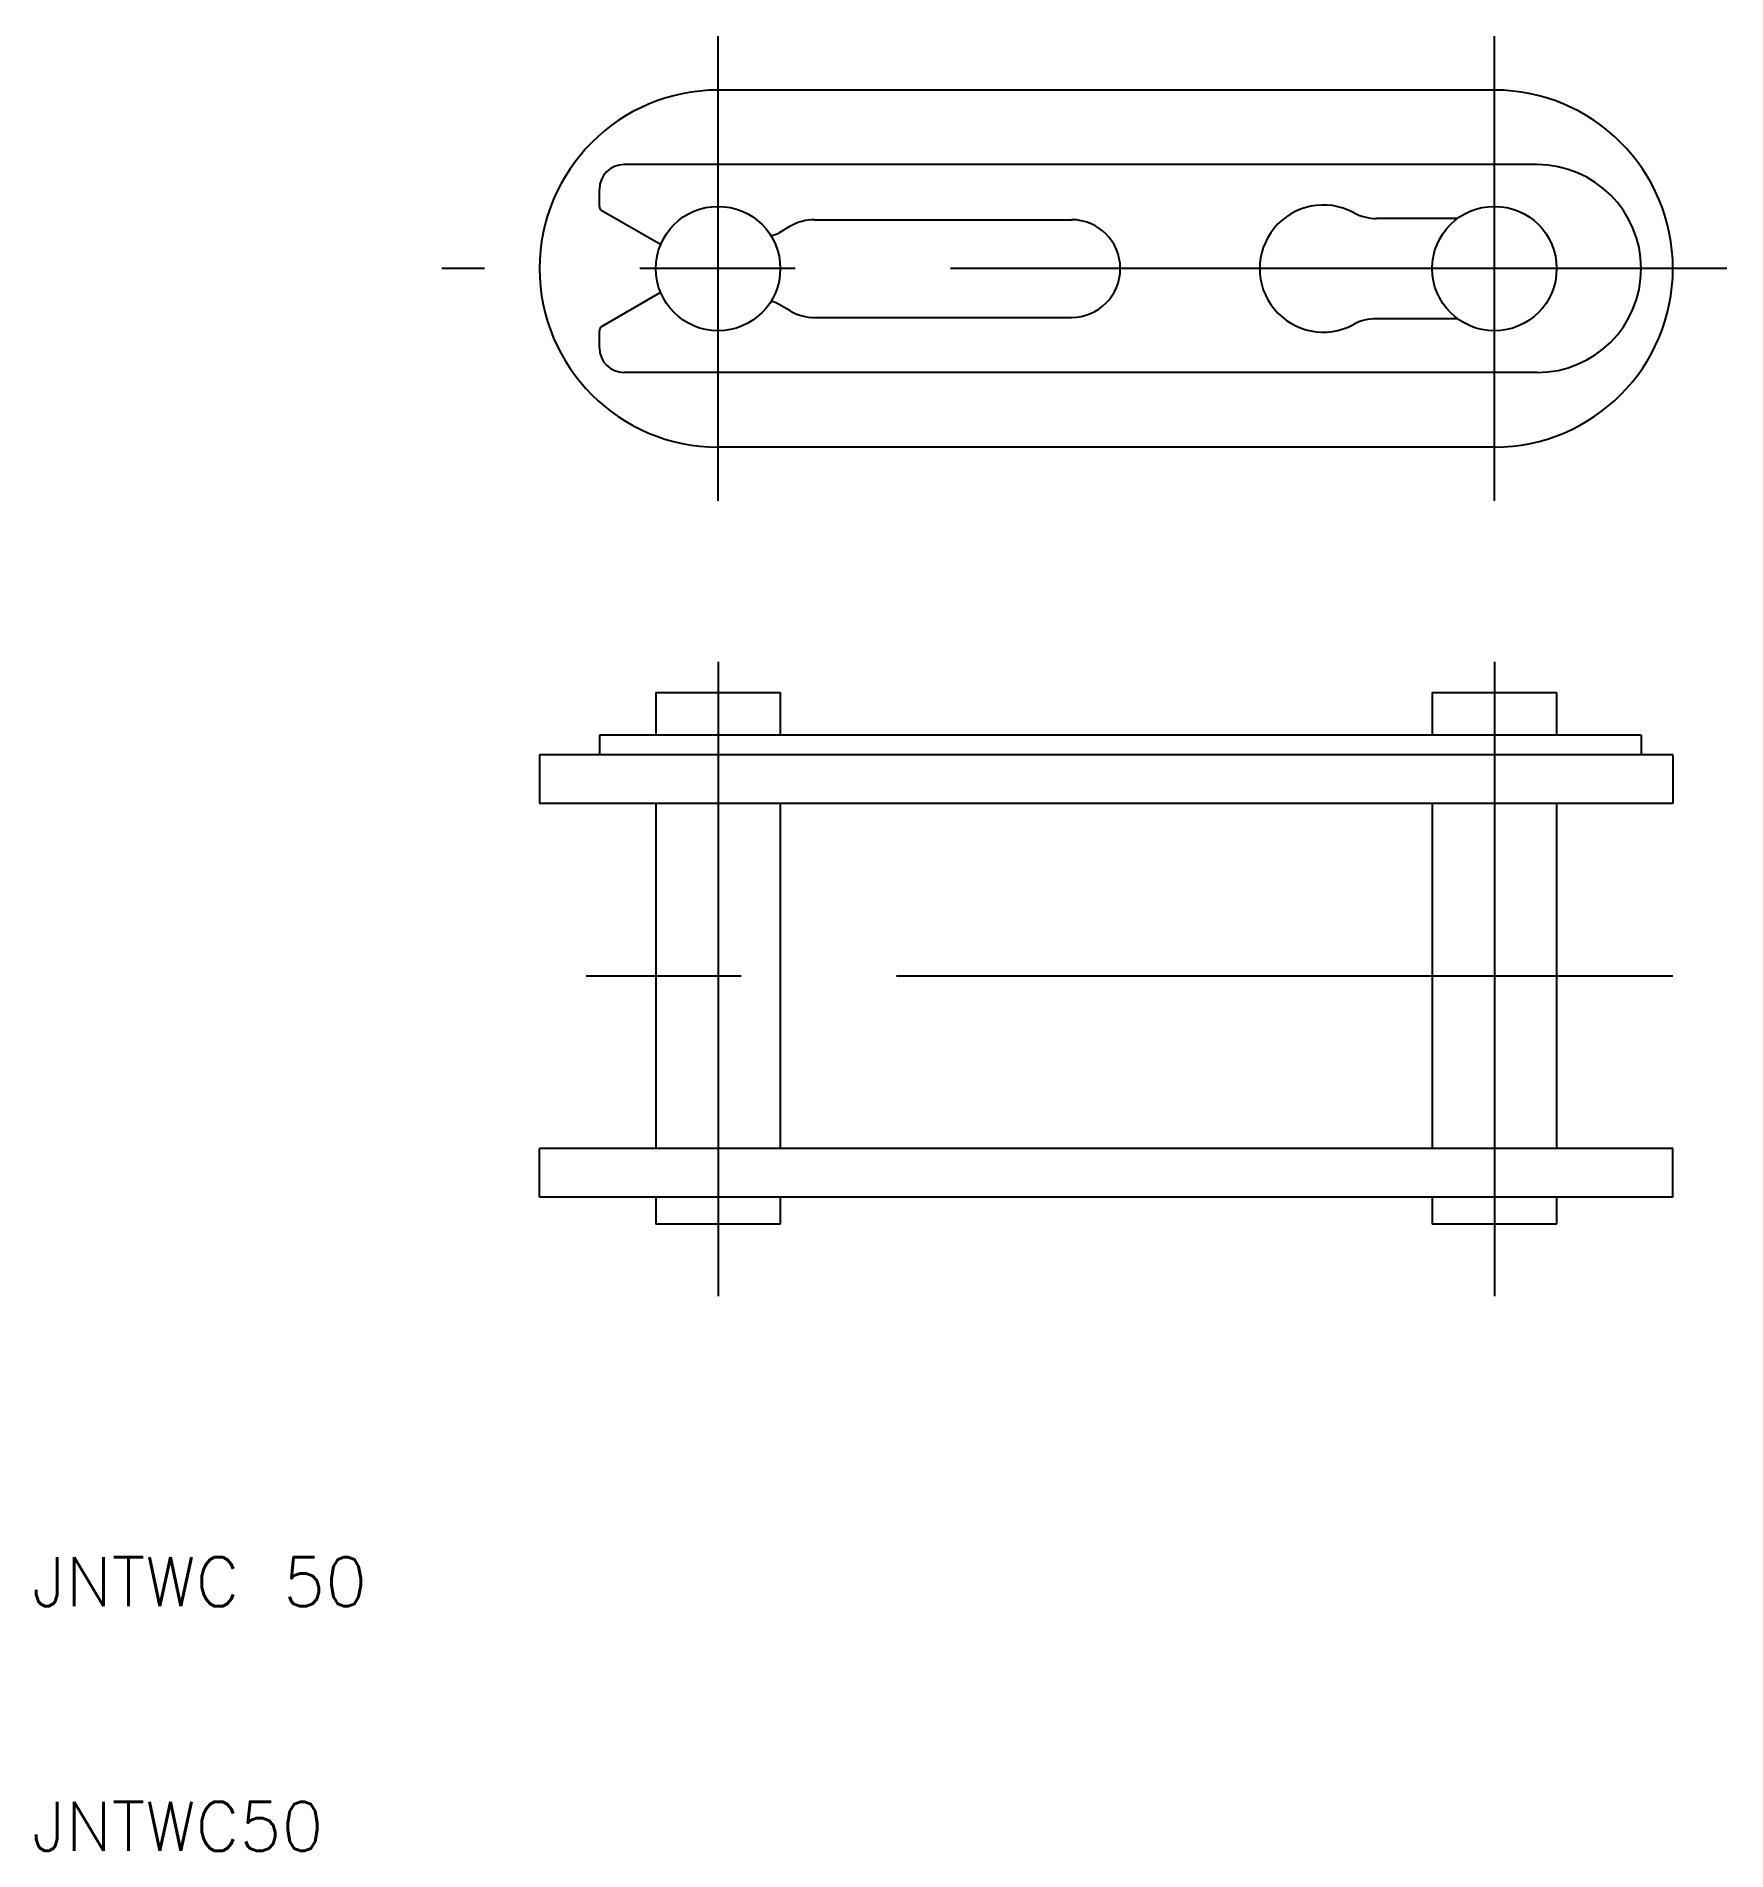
# Model space of a CAD drawing. Extents: x 10.2 to 79.3, y 10 to 84.2.
import ezdxf

# ---------------------------------------------------------------- set-up
doc = ezdxf.new("R2010")
doc.units = 0
doc.linetypes.add('CENTER', pattern=[50.8, 31.75, -6.35, 6.35, -6.35])
doc.layers.get('0').update_dxf_attribs({"linetype": 'CONTINUOUS'})
doc.layers.add('CENTER', color=1, linetype='CENTER')
doc.styles.get("Standard").update_dxf_attribs({"font": 'txt.shx', "bigfont": 'extfont.shx'})

msp = doc.modelspace()

# ---------------------------------------------------------------- linework, layer by layer
at = {"color": 7, "linetype": 'CONTINUOUS'}
for p, q in [((69.804, 82.009), (38.054, 82.009)), ((71.554, 78.959), (34.204, 78.959)), ((33.204, 77.25), (33.204, 77.959)), ((35.706, 75.69), (33.304, 77.077)), ((41.004, 76.442), (40.546, 76.177)), ((42.004, 76.709), (52.504, 76.709)), ((68.296, 76.759), (64.986, 76.759)), ((35.706, 73.729), (33.304, 72.342)), ((41.004, 72.977), (40.546, 73.242)), ((33.204, 71.459), (33.204, 72.169)), ((42.004, 72.709), (52.504, 72.709)), ((68.296, 72.659), (64.986, 72.659)), ((71.554, 70.46), (34.204, 70.46)), ((69.804, 67.409), (38.054, 67.409)), ((35.509, 57.374), (35.509, 55.624)), ((35.509, 57.374), (40.599, 57.374)), ((40.599, 57.374), (40.599, 55.624)), ((67.259, 57.374), (67.259, 55.624)), ((67.259, 57.374), (72.349, 57.374)), ((72.349, 57.374), (72.349, 55.624)), ((75.804, 55.624), (33.204, 55.624)), ((33.204, 55.624), (33.204, 54.824)), ((75.804, 55.624), (75.804, 54.824)), ((77.104, 54.824), (30.754, 54.824)), ((30.754, 54.824), (30.754, 52.824)), ((77.104, 54.824), (77.104, 52.824)), ((77.104, 52.824), (30.754, 52.824)), ((35.509, 52.824), (35.509, 38.724)), ((40.599, 52.824), (40.599, 38.724)), ((67.259, 52.824), (67.259, 38.724)), ((72.349, 52.824), (72.349, 38.724)), ((77.104, 38.724), (30.754, 38.724)), ((30.754, 36.724), (30.754, 38.724)), ((77.104, 36.724), (77.104, 38.724)), ((77.104, 36.724), (30.754, 36.724)), ((35.509, 36.724), (35.509, 35.624)), ((40.599, 36.724), (40.599, 35.624)), ((67.259, 36.724), (67.259, 35.624)), ((72.349, 36.724), (72.349, 35.624)), ((40.599, 35.624), (35.509, 35.624)), ((72.349, 35.624), (67.259, 35.624))]:
    msp.add_line(p, q, dxfattribs=at)
for centre in [(38.054, 74.709), (69.804, 74.709)]:
    msp.add_circle(centre, 2.545, dxfattribs=at)
for centre, radius, start, end in [((38.054, 74.709), 7.3, 90, 270), ((69.804, 74.709), 7.3, 270, 90), ((34.204, 77.959), 1, 90, 180), ((71.554, 74.709), 4.25, 270, 90), ((33.404, 77.25), 0.2, 180, 240), ((62.804, 74.709), 2.6, 61.695, 298.305), ((42.004, 74.709), 2, 90, 120), ((52.504, 74.709), 2, 270, 90), ((64.986, 78.759), 2, 241.6949, 270), ((39.946, 77.216), 1.2, 283.175, 300), ((39.946, 72.203), 1.2, 60, 76.82501), ((42.004, 74.709), 2, 240, 270), ((33.404, 72.169), 0.2, 120, 180), ((64.986, 70.66), 2, 90, 118.30499), ((34.204, 71.459), 1, 180, 270)]:
    msp.add_arc(centre, radius, start, end, dxfattribs=at)
at = {"layer": 'CENTER', "color": 1, "linetype": 'CENTER'}
for p, q in [((38.054, 65.21), (38.054, 84.209)), ((69.804, 65.21), (69.804, 84.209)), ((79.304, 74.709), (26.751, 74.709)), ((38.054, 58.621), (38.054, 32.676)), ((69.804, 58.621), (69.804, 32.676)), ((77.104, 45.774), (26.751, 45.774))]:
    msp.add_line(p, q, dxfattribs=at)

# ---------------------------------------------------------------- texts
at = {"color": 7, "linetype": 'CONTINUOUS'}
for s, p in [('JNTWC 50', (10, 20)), ('JNTWC50', (10, 10))]:
    msp.add_text(s, height=2, dxfattribs=at).set_placement(p)

doc.saveas('drawing.dxf')
